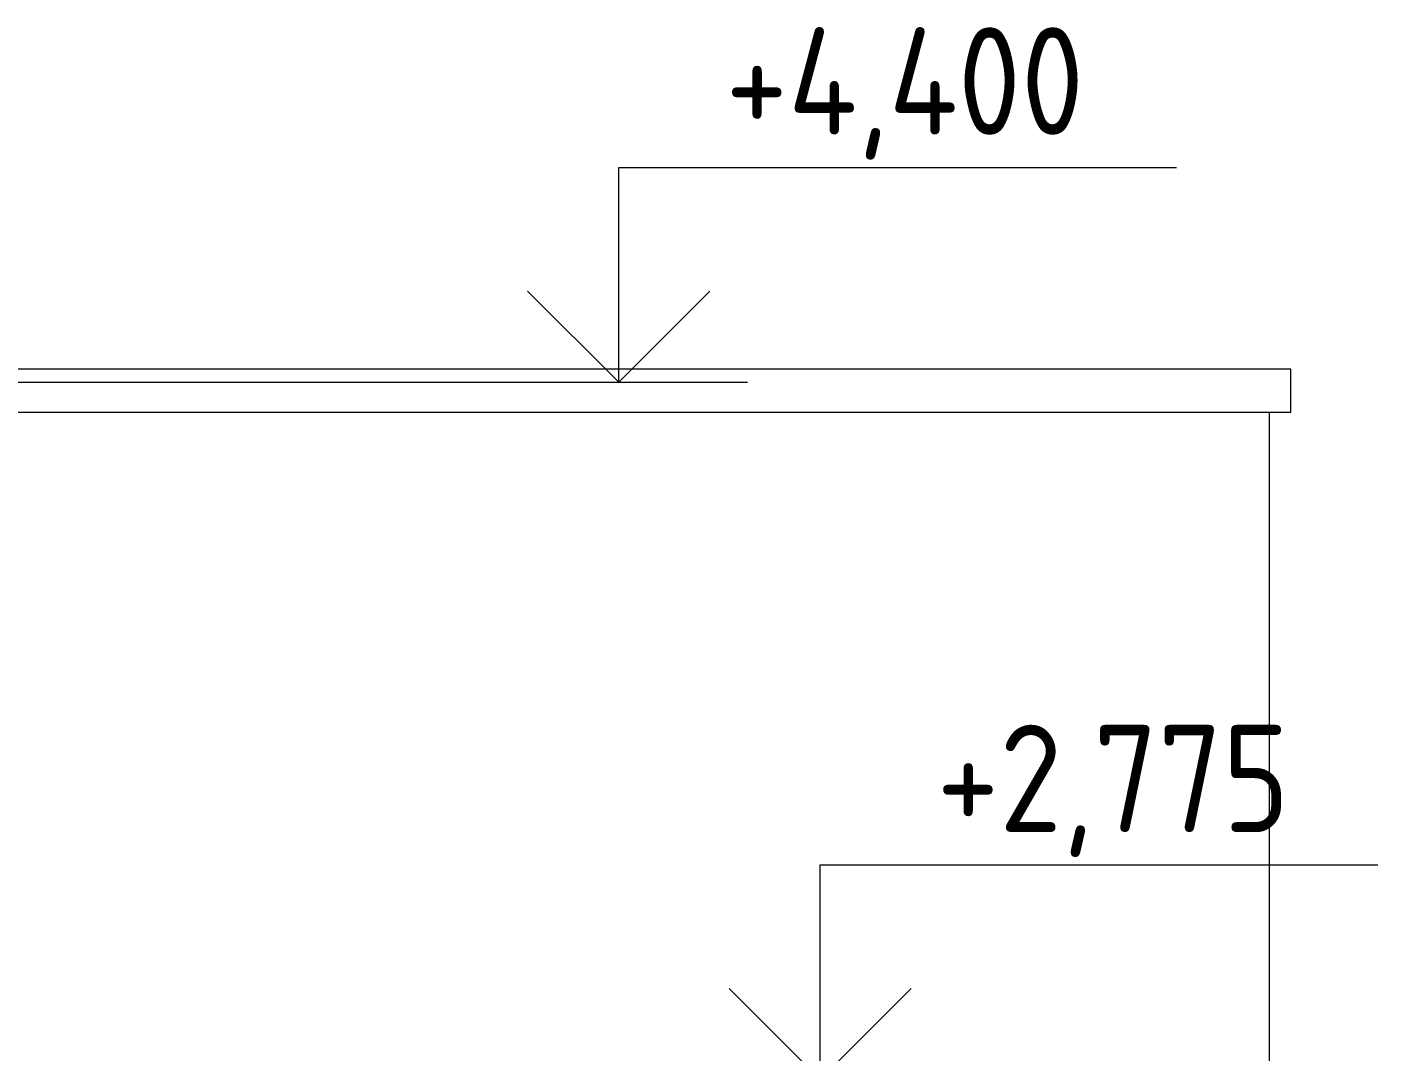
# Model space of a CAD drawing. Header units: millimetres. Extents: x -515342 to 330399, y -224905 to 507333.
# Drawn here: x 201028 to 204176, y -48290 to -45902 of the extents above; entities that cross this region are included whole.
import ezdxf

# ---------------------------------------------------------------- set-up
doc = ezdxf.new("R2010")
doc.units = ezdxf.units.MM
doc.layers.get('0').update_dxf_attribs({"lineweight": 0})
for name, color, linetype, lineweight in [('Аннотация', 7, 'Continuous', 0), ('Ограждение', 7, 'Continuous', 0), ('Отметки', 7, 'Continuous', 0), ('Стены внутренние', 7, 'Continuous', 0)]:
    doc.layers.add(name, color=color, linetype=linetype, lineweight=lineweight)
doc.styles.add('GOST Common_1', font='', dxfattribs={"width": 0.9, "height": 250})
doc.styles.get('GOST Common_1').set_extended_font_data('GOST Common')

# ---------------------------------------------------------------- blocks, each defined once
blk = doc.blocks.new('СД_Люблино_Фасады_rvt-1-Фасад Д-А_')
at = {"layer": 'Стены внутренние'}
blk.add_line((8320, 4330), (8320, 2776), dxfattribs=at)
blk = doc.blocks.new('Ограждение - Ограждение-9856481-Фасад Д-А_')
at = {"layer": 'Ограждение'}
for p, q in [((8370, 4430), (515, 4430)), ((8370, 4330), (8370, 4430)), ((515, 4330), (8370, 4330))]:
    blk.add_line(p, q, dxfattribs=at)
blk = doc.blocks.new('Высотные отметки - Стрелка вверх-5091-Фасад Д-А_')
at = {"layer": 'Аннотация'}
for p, q in [((-19235.1, 700), (-20535.1, 700)), ((-19235.1, 200), (-19235.1, 700)), ((-19235.1, 200), (-19447.2, 412.1)), ((-19235.1, 200), (-19022.9, 412.1)), ((-18935.1, 200), (-19535.1, 200))]:
    blk.add_line(p, q, dxfattribs=at)

msp = doc.modelspace()

# ---------------------------------------------------------------- linework, layer by layer
at = {"layer": 'Отметки'}
msp.add_line((197895.0549, -46729.182), (202406.7647, -46729.182), dxfattribs=at)

# ---------------------------------------------------------------- block references
msp.add_blockref('СД_Люблино_Фасады_rvt-1-Фасад Д-А_', (195602.9839, -51129.182))
at = {"layer": 'Ограждение'}
msp.add_blockref('Ограждение - Ограждение-9856481-Фасад Д-А_', (195602.9839, -51129.182), dxfattribs=at)
at = {"layer": 'Отметки', "extrusion": (0, 0, -1)}
for p in [(-183171.6891, -46929.182), (-183641.1979, -48554.182)]:
    msp.add_blockref('Высотные отметки - Стрелка вверх-5091-Фасад Д-А_', p, dxfattribs=at)

# ---------------------------------------------------------------- texts
at = {"layer": 'Отметки', "char_height": 250, "attachment_point": 1, "line_spacing_factor": 1.022761, "style": 'GOST Common_1'}
for s, insert, width in [('+4,400', (202655.4606, -45902.4749), 1083.129918), ('+2,775', (203147.5974, -47527.4749), 1028.822569)]:
    msp.add_mtext(s, dxfattribs=dict(at, insert=insert, width=width))

doc.saveas('drawing.dxf')
